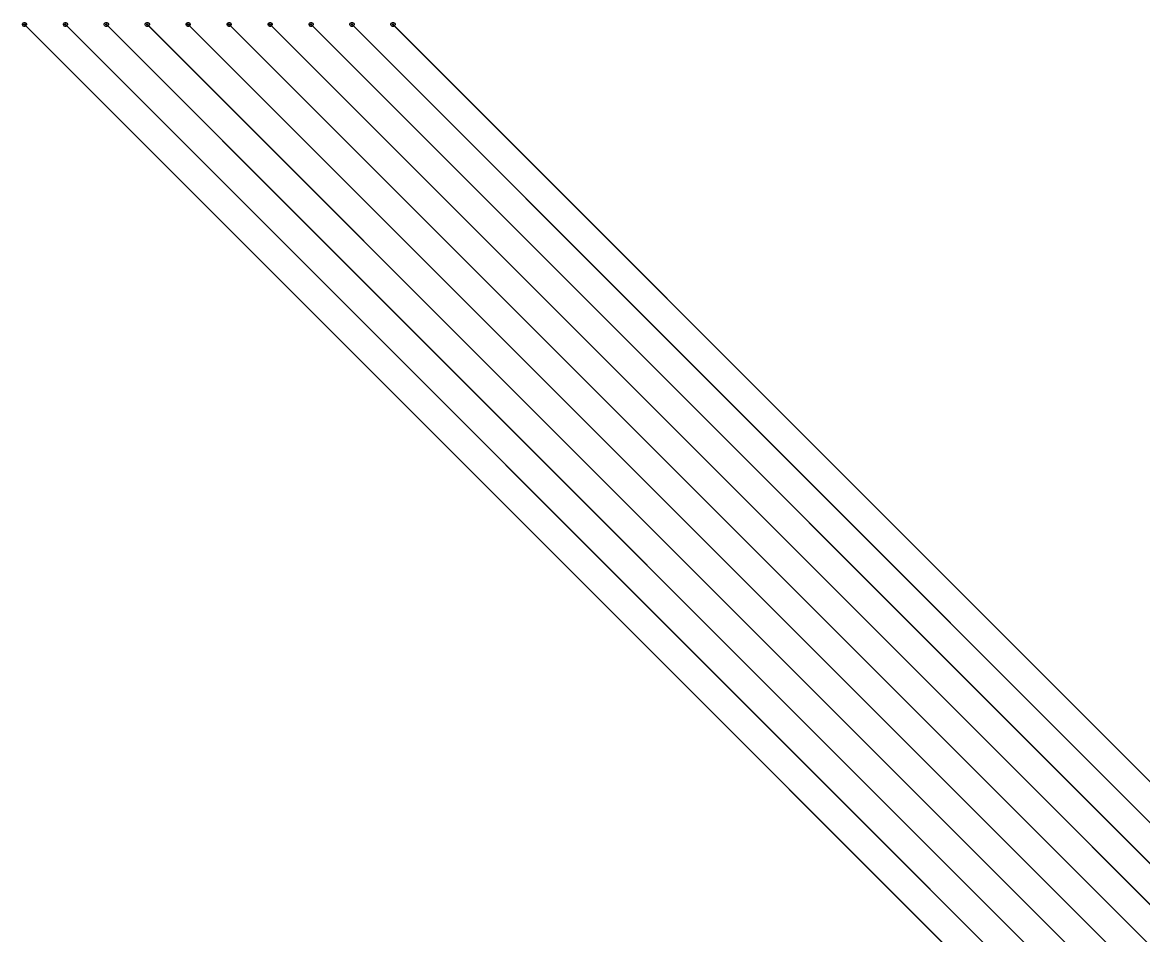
# Model space of a CAD drawing. Extents: x -21730 to 22170, y -18094 to 18606.
# Drawn here: x 265 to 3003, y -6519 to -4289 of the extents above; entities that cross this region are included whole.
import ezdxf

# ---------------------------------------------------------------- set-up
doc = ezdxf.new("R2010")
doc.units = 0
doc.layers.add('L0D0_0', color=1, linetype='CONTINUOUS')

# ---------------------------------------------------------------- blocks, each defined once
blk = doc.blocks.new('LGA400C100P20X20_2000X2000X0_1')
at = {"layer": 'L0D0_0'}
for points in [[(0.49, -9.55), (0.472, -9.542), (0.458, -9.528), (0.45, -9.51), (0.45, -9.49), (0.458, -9.472), (0.472, -9.458), (0.49, -9.45), (0.51, -9.45), (0.528, -9.458), (0.542, -9.472), (0.55, -9.49), (0.55, -9.51), (0.542, -9.528), (0.528, -9.542), (0.51, -9.55)], [(1.49, -9.55), (1.472, -9.542), (1.458, -9.528), (1.45, -9.51), (1.45, -9.49), (1.458, -9.472), (1.472, -9.458), (1.49, -9.45), (1.51, -9.45), (1.528, -9.458), (1.542, -9.472), (1.55, -9.49), (1.55, -9.51), (1.542, -9.528), (1.528, -9.542), (1.51, -9.55)], [(2.49, -9.55), (2.472, -9.542), (2.458, -9.528), (2.45, -9.51), (2.45, -9.49), (2.458, -9.472), (2.472, -9.458), (2.49, -9.45), (2.51, -9.45), (2.528, -9.458), (2.542, -9.472), (2.55, -9.49), (2.55, -9.51), (2.542, -9.528), (2.528, -9.542), (2.51, -9.55)], [(3.49, -9.55), (3.472, -9.542), (3.458, -9.528), (3.45, -9.51), (3.45, -9.49), (3.458, -9.472), (3.472, -9.458), (3.49, -9.45), (3.51, -9.45), (3.528, -9.458), (3.542, -9.472), (3.55, -9.49), (3.55, -9.51), (3.542, -9.528), (3.528, -9.542), (3.51, -9.55)], [(4.49, -9.55), (4.472, -9.542), (4.458, -9.528), (4.45, -9.51), (4.45, -9.49), (4.458, -9.472), (4.472, -9.458), (4.49, -9.45), (4.51, -9.45), (4.528, -9.458), (4.542, -9.472), (4.55, -9.49), (4.55, -9.51), (4.542, -9.528), (4.528, -9.542), (4.51, -9.55)], [(5.49, -9.55), (5.472, -9.542), (5.458, -9.528), (5.45, -9.51), (5.45, -9.49), (5.458, -9.472), (5.472, -9.458), (5.49, -9.45), (5.51, -9.45), (5.528, -9.458), (5.542, -9.472), (5.55, -9.49), (5.55, -9.51), (5.542, -9.528), (5.528, -9.542), (5.51, -9.55)], [(6.49, -9.55), (6.472, -9.542), (6.458, -9.528), (6.45, -9.51), (6.45, -9.49), (6.458, -9.472), (6.472, -9.458), (6.49, -9.45), (6.51, -9.45), (6.528, -9.458), (6.542, -9.472), (6.55, -9.49), (6.55, -9.51), (6.542, -9.528), (6.528, -9.542), (6.51, -9.55)], [(7.49, -9.55), (7.472, -9.542), (7.458, -9.528), (7.45, -9.51), (7.45, -9.49), (7.458, -9.472), (7.472, -9.458), (7.49, -9.45), (7.51, -9.45), (7.528, -9.458), (7.542, -9.472), (7.55, -9.49), (7.55, -9.51), (7.542, -9.528), (7.528, -9.542), (7.51, -9.55)], [(8.49, -9.55), (8.472, -9.542), (8.458, -9.528), (8.45, -9.51), (8.45, -9.49), (8.458, -9.472), (8.472, -9.458), (8.49, -9.45), (8.51, -9.45), (8.528, -9.458), (8.542, -9.472), (8.55, -9.49), (8.55, -9.51), (8.542, -9.528), (8.528, -9.542), (8.51, -9.55)], [(9.49, -9.55), (9.472, -9.542), (9.458, -9.528), (9.45, -9.51), (9.45, -9.49), (9.458, -9.472), (9.472, -9.458), (9.49, -9.45), (9.51, -9.45), (9.528, -9.458), (9.542, -9.472), (9.55, -9.49), (9.55, -9.51), (9.542, -9.528), (9.528, -9.542), (9.51, -9.55)]]:
    blk.add_lwpolyline(points, close=True, dxfattribs=at)

msp = doc.modelspace()

# ---------------------------------------------------------------- linework, layer by layer
at = {"layer": 'L0D0_0'}
for points in [[(270, -4295.7), (268.5, -4294.8), (268.5, -4293.2), (270, -4292.3), (271.4, -4293.2), (271.4, -4294.8)], [(370, -4295.7), (368.5, -4294.8), (368.5, -4293.2), (370, -4292.3), (371.4, -4293.2), (371.4, -4294.8)], [(470, -4295.7), (468.5, -4294.8), (468.5, -4293.2), (470, -4292.3), (471.4, -4293.2), (471.4, -4294.8)], [(570, -4295.7), (568.5, -4294.8), (568.5, -4293.2), (570, -4292.3), (571.4, -4293.2), (571.4, -4294.8)], [(670, -4295.7), (668.5, -4294.8), (668.5, -4293.2), (670, -4292.3), (671.4, -4293.2), (671.4, -4294.8)], [(770, -4295.7), (768.5, -4294.8), (768.5, -4293.2), (770, -4292.3), (771.4, -4293.2), (771.4, -4294.8)], [(870, -4295.7), (868.5, -4294.8), (868.5, -4293.2), (870, -4292.3), (871.4, -4293.2), (871.4, -4294.8)], [(970, -4295.7), (968.5, -4294.8), (968.5, -4293.2), (970, -4292.3), (971.4, -4293.2), (971.4, -4294.8)], [(1070, -4295.7), (1068.5, -4294.8), (1068.5, -4293.2), (1070, -4292.3), (1071.4, -4293.2), (1071.4, -4294.8)], [(1170, -4295.7), (1168.5, -4294.8), (1168.5, -4293.2), (1170, -4292.3), (1171.4, -4293.2), (1171.4, -4294.8)]]:
    msp.add_lwpolyline(points, close=True, dxfattribs=at)
at = {"layer": 'L0D0_0', "const_width": 3}
for points in [[(270, -4294), (13382.5, -17406.5)], [(370, -4294), (13382.5, -17306.5)], [(470, -4294), (13382.5, -17206.5)], [(570, -4294), (13382.5, -17106.5)], [(670, -4294), (13382.5, -17006.5)], [(770, -4294), (13382.5, -16906.5)], [(870, -4294), (13382.5, -16806.5)], [(970, -4294), (13382.5, -16706.5)], [(1070, -4294), (13382.5, -16606.5)], [(1170, -4294), (13382.5, -16506.5)]]:
    msp.add_lwpolyline(points, dxfattribs=at)

# ---------------------------------------------------------------- block references
at = {"xscale": 100, "yscale": 100}
msp.add_blockref('LGA400C100P20X20_2000X2000X0_1', (220, -3344), dxfattribs=at)

doc.saveas('drawing.dxf')
